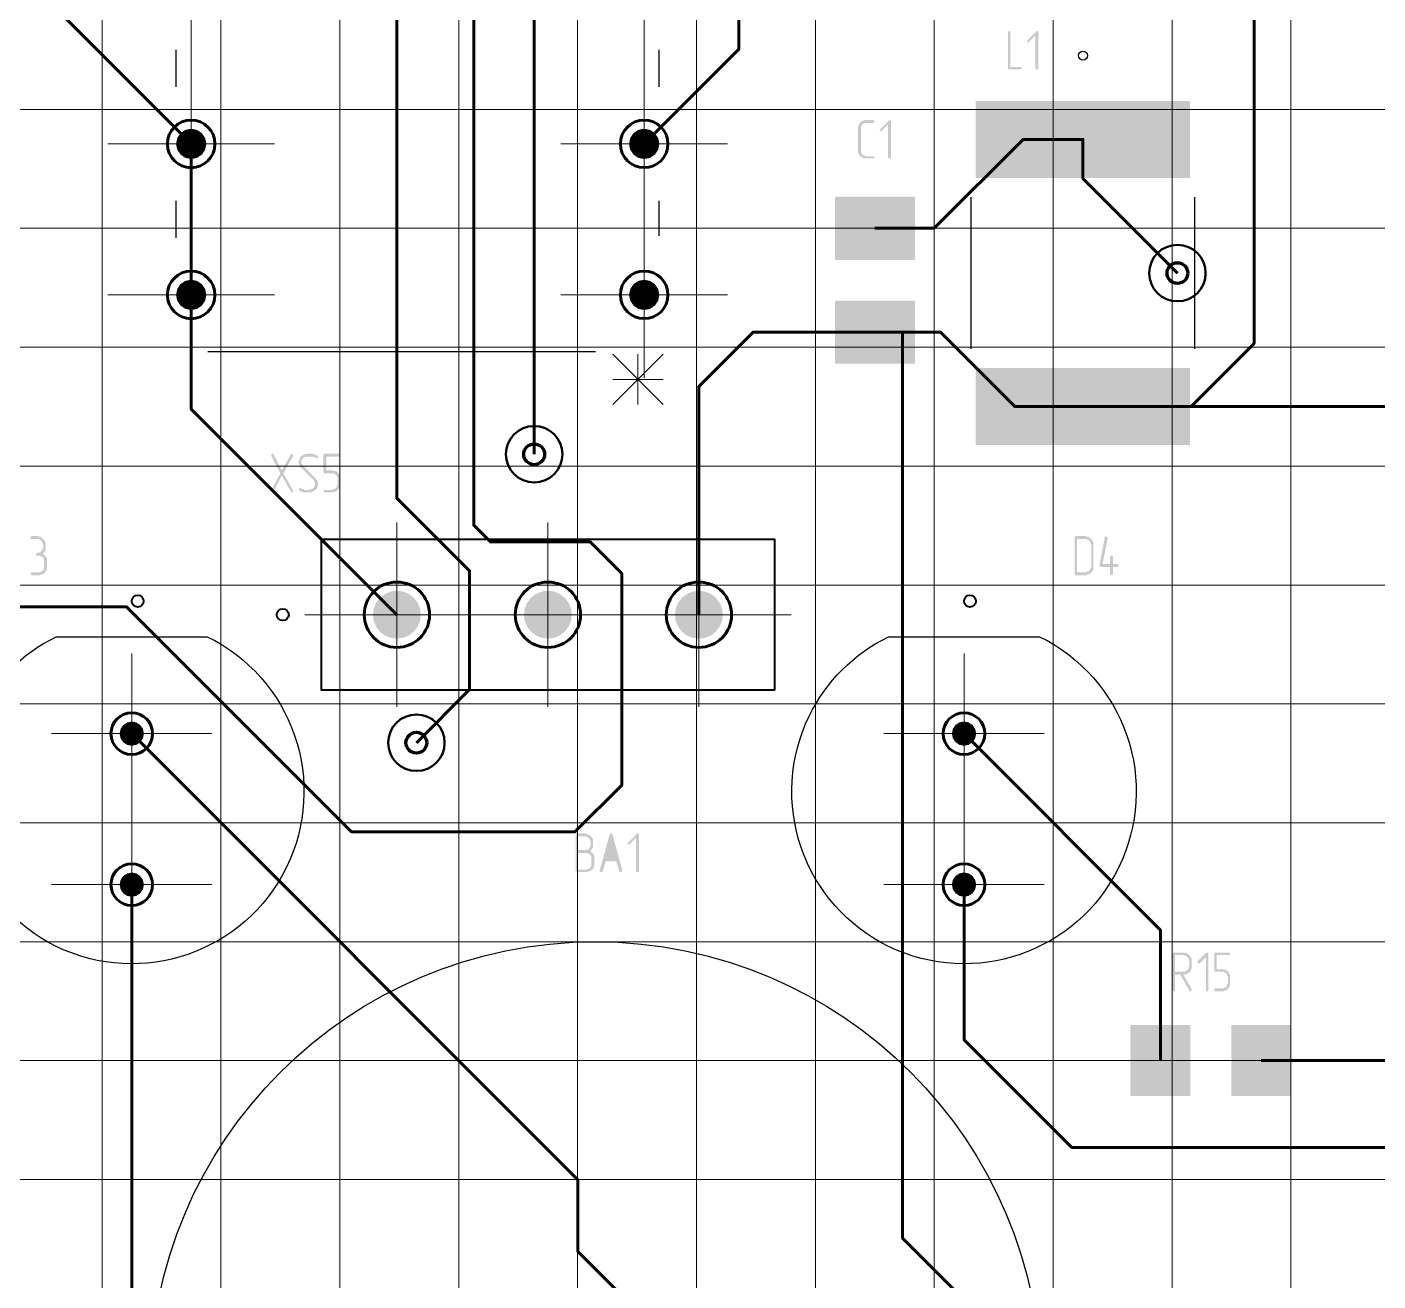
# Paper-space layout 'Layout1' of a CAD drawing. Extents: x -1 to 840, y -1 to 593.
# Drawn here: x 154.77 to 200.23, y 407.77 to 449.96 of the extents above; entities that cross this region are included whole.
import ezdxf

# ---------------------------------------------------------------- set-up
doc = ezdxf.new("R2010")
doc.units = 0
doc.header["$MEASUREMENT"] = 0
doc.layers.add('PDF _Геометрия', color=7, linetype='CONTINUOUS')
doc.layers.add('PDF _Сплошная заливка', color=7, linetype='CONTINUOUS')

psp = doc.layouts.get("Layout1")

# ---------------------------------------------------------------- hatches: boundary and pattern name
at = {"layer": 'PDF _Сплошная заливка', "transparency": 33554559}
for points in [[(187.839, 449.829), (187.839, 449.829), (187.865, 449.804), (187.865, 449.804), (187.865, 449.804), (187.865, 449.804), (187.865, 449.779), (187.865, 448.61), (188.195, 448.61), (188.195, 448.61), (188.22, 448.61), (188.22, 448.61), (188.22, 448.61), (188.246, 448.585), (188.246, 448.585), (188.246, 448.559), (188.246, 448.559), (188.246, 448.559), (188.246, 448.559), (188.22, 448.534), (188.22, 448.534), (188.22, 448.534), (188.22, 448.534), (188.195, 448.534), (187.814, 448.534), (187.814, 448.534), (187.814, 448.534), (187.788, 448.534), (187.788, 448.534), (187.788, 448.559), (187.788, 448.559), (187.788, 449.779), (187.788, 449.779), (187.788, 449.779), (187.788, 449.804), (187.788, 449.804), (187.788, 449.804), (187.814, 449.829), (187.814, 449.829), (187.839, 449.829)], [(188.779, 449.829), (188.779, 449.829), (188.779, 449.804), (188.779, 449.804), (188.805, 449.804), (188.805, 449.804), (188.805, 449.779), (188.805, 448.559), (188.805, 448.559), (188.805, 448.559), (188.805, 448.534), (188.779, 448.534), (188.779, 448.534), (188.779, 448.534), (188.779, 448.534), (188.754, 448.534), (188.754, 448.534), (188.754, 448.534), (188.728, 448.534), (188.728, 448.534), (188.728, 448.534), (188.728, 448.534), (188.703, 448.559), (188.703, 448.559), (188.703, 449.677), (188.5, 449.474), (188.5, 449.474), (188.5, 449.448), (188.5, 449.448), (188.474, 449.448), (188.474, 449.448), (188.474, 449.448), (188.449, 449.448), (188.449, 449.474), (188.449, 449.474), (188.449, 449.474), (188.423, 449.474), (188.423, 449.499), (188.423, 449.499), (188.423, 449.499), (188.449, 449.525), (188.449, 449.525), (188.728, 449.804), (188.728, 449.804), (188.728, 449.829), (188.754, 449.829), (188.754, 449.829), (188.754, 449.829)], [(160.299, 446.027), (159.789, 446.027), (159.828, 446.223), (159.939, 446.388), (160.104, 446.498), (160.299, 446.537)], [(175.542, 446.027), (175.032, 446.027), (175.071, 446.223), (175.182, 446.388), (175.347, 446.498), (175.542, 446.537)], [(183.241, 446.832), (183.266, 446.832), (183.266, 446.807), (183.266, 446.807), (183.292, 446.807), (183.292, 446.781), (183.292, 446.781), (183.292, 446.781), (183.292, 446.781), (183.292, 446.756), (183.266, 446.756), (183.266, 446.756), (183.266, 446.731), (183.266, 446.731), (183.241, 446.731), (183.012, 446.731), (182.987, 446.731), (182.961, 446.731), (182.936, 446.731), (182.936, 446.705), (182.911, 446.705), (182.885, 446.68), (182.885, 446.68), (182.885, 446.68), (182.86, 446.654), (182.86, 446.629), (182.834, 446.629), (182.834, 446.604), (182.834, 446.578), (182.834, 446.553), (182.834, 445.791), (182.834, 445.791), (182.834, 445.791), (182.834, 445.765), (182.834, 445.765), (182.834, 445.74), (182.86, 445.715), (182.86, 445.689), (182.885, 445.664), (182.885, 445.664), (182.885, 445.664), (182.911, 445.664), (182.911, 445.638), (182.936, 445.638), (182.961, 445.638), (182.987, 445.613), (183.012, 445.613), (183.241, 445.613), (183.241, 445.613), (183.266, 445.613), (183.266, 445.613), (183.266, 445.613), (183.292, 445.588), (183.292, 445.588), (183.292, 445.562), (183.292, 445.562), (183.292, 445.562), (183.292, 445.562), (183.266, 445.537), (183.266, 445.537), (183.266, 445.537), (183.266, 445.537), (183.241, 445.537), (183.012, 445.537), (182.987, 445.537), (182.961, 445.537), (182.936, 445.537), (182.911, 445.537), (182.885, 445.562), (182.86, 445.588), (182.809, 445.613), (182.809, 445.613), (182.809, 445.613), (182.809, 445.613), (182.784, 445.638), (182.784, 445.664), (182.758, 445.689), (182.758, 445.715), (182.733, 445.765), (182.733, 445.791), (182.733, 445.791), (182.733, 446.553), (182.733, 446.553), (182.733, 446.553), (182.733, 446.553), (182.733, 446.578), (182.733, 446.578), (182.733, 446.604), (182.758, 446.654), (182.758, 446.68), (182.784, 446.705), (182.809, 446.731), (182.809, 446.756), (182.809, 446.756), (182.834, 446.756), (182.834, 446.781), (182.86, 446.781), (182.885, 446.807), (182.936, 446.807), (182.961, 446.832), (182.987, 446.832)], [(183.8, 446.832), (183.825, 446.832), (183.825, 446.807), (183.825, 446.807), (183.851, 446.807), (183.851, 446.781), (183.851, 446.781), (183.851, 445.562), (183.851, 445.562), (183.851, 445.562), (183.851, 445.537), (183.825, 445.537), (183.825, 445.537), (183.825, 445.537), (183.825, 445.537), (183.8, 445.537), (183.8, 445.537), (183.8, 445.537), (183.774, 445.537), (183.774, 445.537), (183.774, 445.537), (183.774, 445.537), (183.749, 445.562), (183.749, 445.562), (183.749, 446.68), (183.546, 446.477), (183.546, 446.477), (183.546, 446.451), (183.546, 446.451), (183.52, 446.451), (183.52, 446.451), (183.52, 446.451), (183.495, 446.451), (183.495, 446.477), (183.495, 446.477), (183.495, 446.477), (183.47, 446.477), (183.47, 446.502), (183.47, 446.502), (183.47, 446.502), (183.495, 446.527), (183.495, 446.527), (183.774, 446.807), (183.774, 446.807), (183.774, 446.832), (183.8, 446.832), (183.8, 446.832)], [(160.299, 440.948), (159.789, 440.948), (159.828, 441.143), (159.939, 441.308), (160.104, 441.418), (160.299, 441.457)], [(175.542, 440.948), (175.032, 440.948), (175.071, 441.143), (175.182, 441.308), (175.347, 441.418), (175.542, 441.457)], [(163.705, 435.605), (163.705, 435.605), (163.705, 435.58), (163.73, 435.58), (163.73, 435.58), (163.73, 435.58), (163.73, 435.555), (163.73, 435.555), (163.73, 435.555), (163.73, 435.555), (163.73, 435.529), (163.4, 434.945), (163.73, 434.361), (163.73, 434.361), (163.73, 434.361), (163.73, 434.361), (163.73, 434.335), (163.73, 434.335), (163.73, 434.335), (163.73, 434.335), (163.705, 434.31), (163.705, 434.31), (163.705, 434.31), (163.705, 434.31), (163.679, 434.31), (163.679, 434.31), (163.679, 434.31), (163.654, 434.31), (163.654, 434.31), (163.654, 434.335), (163.349, 434.869), (163.07, 434.335), (163.07, 434.31), (163.07, 434.31), (163.044, 434.31), (163.044, 434.31), (163.044, 434.31), (163.019, 434.31), (163.019, 434.31), (163.019, 434.31), (162.993, 434.31), (162.993, 434.31), (162.993, 434.335), (162.993, 434.335), (162.993, 434.335), (162.993, 434.361), (162.993, 434.361), (162.993, 434.361), (162.993, 434.361), (163.298, 434.945), (162.993, 435.529), (162.993, 435.555), (162.993, 435.555), (162.993, 435.555), (162.993, 435.58), (162.993, 435.58), (162.993, 435.58), (163.019, 435.605), (163.019, 435.605), (163.044, 435.605), (163.044, 435.605), (163.044, 435.605), (163.07, 435.605), (163.07, 435.58), (163.07, 435.58), (163.349, 435.047), (163.654, 435.58), (163.654, 435.58), (163.654, 435.58), (163.654, 435.605), (163.654, 435.605), (163.679, 435.605), (163.679, 435.605), (163.679, 435.605)], [(164.365, 435.605), (164.391, 435.605), (164.391, 435.605), (164.441, 435.58), (164.441, 435.58), (164.441, 435.58), (164.467, 435.58), (164.467, 435.58), (164.492, 435.555), (164.518, 435.555), (164.543, 435.529), (164.543, 435.529), (164.543, 435.529), (164.568, 435.529), (164.568, 435.529), (164.568, 435.529), (164.568, 435.504), (164.568, 435.504), (164.568, 435.504), (164.568, 435.478), (164.568, 435.478), (164.543, 435.453), (164.543, 435.453), (164.543, 435.453), (164.543, 435.453), (164.518, 435.453), (164.492, 435.453), (164.492, 435.453), (164.492, 435.478), (164.467, 435.478), (164.441, 435.478), (164.416, 435.504), (164.391, 435.504), (164.365, 435.504), (164.34, 435.504), (164.187, 435.504), (164.162, 435.504), (164.162, 435.504), (164.137, 435.504), (164.111, 435.478), (164.086, 435.478), (164.06, 435.453), (164.06, 435.453), (164.06, 435.453), (164.035, 435.428), (164.035, 435.428), (164.035, 435.402), (164.01, 435.377), (164.01, 435.351), (164.01, 435.326), (164.01, 435.275), (164.01, 435.275), (164.035, 435.25), (164.035, 435.25), (164.035, 435.25), (164.035, 435.25), (164.035, 435.224), (164.035, 435.224), (164.06, 435.199), (164.492, 434.767), (164.492, 434.767), (164.492, 434.767), (164.492, 434.767), (164.492, 434.742), (164.518, 434.742), (164.518, 434.716), (164.543, 434.716), (164.543, 434.691), (164.543, 434.666), (164.568, 434.64), (164.568, 434.615), (164.568, 434.589), (164.568, 434.589), (164.568, 434.564), (164.568, 434.564), (164.568, 434.564), (164.568, 434.539), (164.543, 434.513), (164.543, 434.488), (164.543, 434.462), (164.518, 434.412), (164.492, 434.386), (164.492, 434.386), (164.467, 434.386), (164.441, 434.361), (164.441, 434.335), (164.391, 434.335), (164.365, 434.31), (164.314, 434.31), (164.314, 434.31), (164.289, 434.31), (164.137, 434.31), (164.137, 434.31), (164.111, 434.31), (164.086, 434.31), (164.035, 434.31), (164.01, 434.335), (163.984, 434.335), (163.933, 434.361), (163.933, 434.386), (163.908, 434.412), (163.908, 434.412), (163.908, 434.412), (163.933, 434.412), (163.933, 434.437), (163.933, 434.437), (163.933, 434.437), (163.959, 434.462), (163.959, 434.462), (163.984, 434.437), (163.984, 434.437), (164.01, 434.437), (164.01, 434.437), (164.035, 434.412), (164.06, 434.412), (164.086, 434.412), (164.111, 434.386), (164.137, 434.386), (164.289, 434.386), (164.314, 434.412), (164.314, 434.412), (164.34, 434.412), (164.365, 434.412), (164.391, 434.437), (164.416, 434.462), (164.416, 434.462), (164.416, 434.462), (164.441, 434.462), (164.441, 434.488), (164.441, 434.513), (164.467, 434.539), (164.467, 434.564), (164.467, 434.589), (164.467, 434.615), (164.467, 434.615), (164.467, 434.615), (164.467, 434.64), (164.467, 434.64), (164.467, 434.64), (164.467, 434.64), (164.467, 434.64), (164.441, 434.666), (164.441, 434.666), (164.441, 434.666), (164.441, 434.691), (164.416, 434.691), (164.416, 434.716), (164.01, 435.123), (164.01, 435.123), (163.984, 435.123), (163.984, 435.148), (163.984, 435.148), (163.959, 435.174), (163.959, 435.174), (163.959, 435.199), (163.933, 435.224), (163.933, 435.224), (163.933, 435.224), (163.933, 435.25), (163.933, 435.25), (163.933, 435.275), (163.908, 435.275), (163.908, 435.326), (163.908, 435.326), (163.908, 435.326), (163.908, 435.326), (163.908, 435.351), (163.933, 435.351), (163.933, 435.402), (163.933, 435.428), (163.959, 435.453), (163.959, 435.478), (163.984, 435.504), (163.984, 435.529), (164.01, 435.529), (164.01, 435.529), (164.035, 435.555), (164.06, 435.555), (164.086, 435.58), (164.111, 435.58), (164.162, 435.605), (164.162, 435.605), (164.34, 435.605)], [(165.28, 435.605), (165.28, 435.605), (165.305, 435.58), (165.305, 435.58), (165.305, 435.58), (165.305, 435.58), (165.305, 435.555), (165.305, 435.555), (165.305, 435.555), (165.305, 435.529), (165.305, 435.529), (165.305, 435.529), (165.28, 435.529), (165.28, 435.504), (165.254, 435.504), (164.848, 435.504), (164.848, 435.047), (165.051, 435.047), (165.051, 435.047), (165.077, 435.047), (165.102, 435.021), (165.127, 435.021), (165.178, 435.021), (165.204, 434.996), (165.229, 434.97), (165.229, 434.97), (165.254, 434.945), (165.254, 434.92), (165.28, 434.92), (165.28, 434.869), (165.305, 434.843), (165.305, 434.818), (165.305, 434.767), (165.305, 434.589), (165.305, 434.589), (165.305, 434.564), (165.305, 434.564), (165.305, 434.564), (165.305, 434.539), (165.305, 434.513), (165.305, 434.488), (165.28, 434.437), (165.254, 434.412), (165.229, 434.386), (165.229, 434.386), (165.229, 434.361), (165.204, 434.361), (165.178, 434.335), (165.153, 434.335), (165.102, 434.31), (165.077, 434.31), (165.026, 434.31), (164.797, 434.31), (164.797, 434.31), (164.772, 434.31), (164.772, 434.31), (164.772, 434.31), (164.772, 434.335), (164.746, 434.335), (164.746, 434.361), (164.746, 434.361), (164.746, 434.361), (164.746, 434.361), (164.772, 434.386), (164.772, 434.386), (164.772, 434.386), (164.772, 434.386), (164.797, 434.386), (165.051, 434.386), (165.051, 434.386), (165.077, 434.412), (165.102, 434.412), (165.127, 434.412), (165.153, 434.437), (165.153, 434.437), (165.178, 434.462), (165.178, 434.462), (165.178, 434.462), (165.204, 434.488), (165.204, 434.513), (165.204, 434.539), (165.229, 434.564), (165.229, 434.589), (165.229, 434.767), (165.229, 434.767), (165.229, 434.767), (165.229, 434.793), (165.204, 434.818), (165.204, 434.843), (165.204, 434.843), (165.178, 434.869), (165.153, 434.894), (165.153, 434.894), (165.153, 434.894), (165.153, 434.92), (165.127, 434.92), (165.102, 434.945), (165.077, 434.945), (165.051, 434.945), (165.026, 434.945), (164.797, 434.945), (164.797, 434.945), (164.772, 434.945), (164.772, 434.97), (164.772, 434.97), (164.746, 434.97), (164.746, 434.996), (164.746, 435.555), (164.746, 435.555), (164.746, 435.555), (164.746, 435.58), (164.772, 435.58), (164.772, 435.58), (164.772, 435.605), (164.772, 435.605), (164.797, 435.605)], [(155.143, 432.811), (155.169, 432.811), (155.194, 432.811), (155.219, 432.811), (155.245, 432.786), (155.296, 432.761), (155.321, 432.735), (155.321, 432.735), (155.347, 432.735), (155.347, 432.71), (155.372, 432.684), (155.372, 432.659), (155.397, 432.634), (155.397, 432.583), (155.397, 432.532), (155.397, 432.456), (155.397, 432.43), (155.397, 432.405), (155.397, 432.38), (155.397, 432.38), (155.397, 432.38), (155.397, 432.38), (155.397, 432.354), (155.372, 432.329), (155.372, 432.329), (155.372, 432.329), (155.372, 432.303), (155.347, 432.303), (155.347, 432.278), (155.347, 432.278), (155.321, 432.253), (155.296, 432.227), (155.296, 432.227), (155.321, 432.227), (155.321, 432.227), (155.347, 432.202), (155.347, 432.202), (155.372, 432.176), (155.397, 432.151), (155.397, 432.126), (155.397, 432.126), (155.423, 432.126), (155.423, 432.1), (155.423, 432.1), (155.448, 432.075), (155.448, 432.049), (155.448, 432.024), (155.448, 431.999), (155.448, 431.795), (155.448, 431.795), (155.448, 431.795), (155.448, 431.795), (155.448, 431.77), (155.448, 431.77), (155.448, 431.745), (155.423, 431.694), (155.423, 431.668), (155.397, 431.643), (155.372, 431.592), (155.372, 431.592), (155.347, 431.592), (155.347, 431.567), (155.321, 431.567), (155.296, 431.541), (155.245, 431.541), (155.219, 431.516), (155.169, 431.516), (154.94, 431.516), (154.915, 431.516), (154.915, 431.541), (154.915, 431.541), (154.915, 431.541), (154.889, 431.541), (154.889, 431.567), (154.889, 431.567), (154.889, 431.567), (154.889, 431.567), (154.889, 431.592), (154.915, 431.592), (154.915, 431.592), (154.915, 431.618), (154.915, 431.618), (154.94, 431.618), (155.194, 431.618), (155.194, 431.618), (155.219, 431.618), (155.245, 431.643), (155.27, 431.643), (155.27, 431.643), (155.296, 431.668), (155.296, 431.668), (155.321, 431.668), (155.321, 431.694), (155.321, 431.719), (155.347, 431.719), (155.347, 431.745), (155.347, 431.77), (155.347, 431.795), (155.347, 431.999), (155.347, 431.999), (155.347, 431.999), (155.347, 432.024), (155.347, 432.024), (155.347, 432.049), (155.321, 432.075), (155.321, 432.1), (155.296, 432.126), (155.296, 432.126), (155.296, 432.126), (155.27, 432.126), (155.27, 432.151), (155.245, 432.151), (155.219, 432.176), (155.194, 432.176), (155.169, 432.176), (155.118, 432.176), (155.118, 432.176), (155.093, 432.176), (155.093, 432.176), (155.093, 432.176), (155.093, 432.202), (155.067, 432.202), (155.067, 432.227), (155.067, 432.227), (155.067, 432.227), (155.093, 432.227), (155.093, 432.253), (155.093, 432.253), (155.093, 432.253), (155.118, 432.253), (155.118, 432.278), (155.143, 432.278), (155.143, 432.278), (155.169, 432.278), (155.194, 432.278), (155.219, 432.278), (155.245, 432.303), (155.245, 432.329), (155.245, 432.329), (155.27, 432.329), (155.27, 432.354), (155.27, 432.354), (155.296, 432.38), (155.296, 432.405), (155.296, 432.43), (155.321, 432.456), (155.321, 432.532), (155.321, 432.557), (155.321, 432.557), (155.296, 432.583), (155.296, 432.583), (155.296, 432.608), (155.296, 432.634), (155.27, 432.659), (155.245, 432.684), (155.245, 432.684), (155.245, 432.684), (155.245, 432.684), (155.219, 432.71), (155.194, 432.71), (155.169, 432.735), (155.143, 432.735), (155.118, 432.735), (154.94, 432.735), (154.915, 432.735), (154.915, 432.735), (154.915, 432.735), (154.915, 432.735), (154.889, 432.761), (154.889, 432.761), (154.889, 432.786), (154.889, 432.786), (154.889, 432.786), (154.889, 432.786), (154.915, 432.811), (154.915, 432.811), (154.915, 432.811), (154.915, 432.811), (154.94, 432.837), (155.143, 432.837)], [(191.091, 432.811), (191.116, 432.811), (191.116, 432.811), (191.116, 432.811), (191.116, 432.811), (191.116, 432.786), (191.142, 432.786), (191.142, 432.761), (190.964, 431.897), (191.218, 431.897), (191.218, 432.126), (191.218, 432.126), (191.218, 432.151), (191.218, 432.151), (191.243, 432.151), (191.243, 432.151), (191.243, 432.176), (191.269, 432.176), (191.269, 432.176), (191.269, 432.176), (191.269, 432.176), (191.294, 432.176), (191.294, 432.151), (191.294, 432.151), (191.32, 432.151), (191.32, 432.151), (191.32, 432.126), (191.32, 431.897), (191.472, 431.897), (191.472, 431.897), (191.472, 431.897), (191.497, 431.872), (191.497, 431.872), (191.497, 431.872), (191.497, 431.872), (191.497, 431.846), (191.497, 431.846), (191.497, 431.846), (191.497, 431.821), (191.497, 431.821), (191.497, 431.821), (191.472, 431.821), (191.472, 431.795), (191.447, 431.795), (191.32, 431.795), (191.32, 431.567), (191.32, 431.567), (191.32, 431.567), (191.32, 431.541), (191.294, 431.541), (191.294, 431.541), (191.294, 431.541), (191.294, 431.516), (191.269, 431.516), (191.269, 431.516), (191.269, 431.516), (191.243, 431.516), (191.243, 431.541), (191.243, 431.541), (191.243, 431.541), (191.218, 431.541), (191.218, 431.567), (191.218, 431.795), (190.888, 431.795), (190.888, 431.795), (190.888, 431.821), (190.862, 431.821), (190.862, 431.821), (190.862, 431.821), (190.862, 431.846), (190.862, 431.846), (190.862, 431.846), (191.04, 432.786), (191.04, 432.786), (191.04, 432.786), (191.04, 432.811), (191.066, 432.811), (191.091, 432.837), (191.091, 432.837)], [(167.221, 430.188), (167.221, 430.994), (167.43, 430.967), (167.624, 430.886), (167.791, 430.758), (167.92, 430.591), (168, 430.396), (168.028, 430.188)], [(172.302, 430.188), (172.302, 430.994), (172.51, 430.967), (172.705, 430.886), (172.872, 430.758), (173, 430.591), (173.081, 430.396), (173.109, 430.188)], [(177.383, 430.188), (177.383, 430.994), (177.591, 430.967), (177.786, 430.886), (177.953, 430.758), (178.081, 430.591), (178.162, 430.396), (178.189, 430.188)], [(167.221, 430.188), (167.221, 429.381), (167.012, 429.408), (166.817, 429.489), (166.65, 429.617), (166.522, 429.784), (166.441, 429.979), (166.414, 430.188)], [(172.302, 430.188), (172.302, 429.381), (172.093, 429.408), (171.898, 429.489), (171.731, 429.617), (171.603, 429.784), (171.522, 429.979), (171.495, 430.188)], [(177.383, 430.188), (177.383, 429.381), (177.174, 429.408), (176.979, 429.489), (176.812, 429.617), (176.683, 429.784), (176.603, 429.979), (176.576, 430.188)], [(158.299, 426.188), (158.299, 426.595), (158.455, 426.564), (158.587, 426.476), (158.676, 426.344), (158.707, 426.188)], [(186.304, 426.188), (186.304, 426.595), (186.46, 426.564), (186.593, 426.476), (186.681, 426.344), (186.712, 426.188)], [(174.426, 422.829), (174.451, 422.829), (174.451, 422.804), (174.451, 422.804), (174.476, 422.804), (174.476, 422.778), (174.807, 421.585), (174.807, 421.559), (174.807, 421.559), (174.781, 421.559), (174.781, 421.534), (174.781, 421.534), (174.781, 421.534), (174.781, 421.534), (174.756, 421.534), (174.756, 421.534), (174.73, 421.534), (174.73, 421.534), (174.73, 421.534), (174.73, 421.534), (174.705, 421.534), (174.705, 421.534), (174.705, 421.559), (174.603, 421.889), (174.248, 421.889), (174.146, 421.559), (174.146, 421.559), (174.146, 421.559), (174.146, 421.534), (174.121, 421.534), (174.121, 421.534), (174.121, 421.534), (174.121, 421.534), (174.095, 421.534), (174.095, 421.534), (174.095, 421.534), (174.07, 421.534), (174.07, 421.534), (174.07, 421.534), (174.07, 421.534), (174.044, 421.559), (174.044, 421.559), (174.044, 421.585), (174.375, 422.778), (174.375, 422.778), (174.375, 422.778), (174.375, 422.804), (174.4, 422.804), (174.4, 422.804), (174.4, 422.829), (174.426, 422.829), (174.426, 422.829)], [(175.315, 422.829), (175.34, 422.829), (175.34, 422.804), (175.34, 422.804), (175.34, 422.804), (175.366, 422.804), (175.366, 422.778), (175.366, 421.559), (175.366, 421.559), (175.366, 421.559), (175.366, 421.534), (175.34, 421.534), (175.34, 421.534), (175.34, 421.534), (175.315, 421.534), (175.315, 421.534), (175.315, 421.534), (175.315, 421.534), (175.289, 421.534), (175.289, 421.534), (175.289, 421.534), (175.264, 421.534), (175.264, 421.559), (175.264, 421.559), (175.264, 422.677), (175.061, 422.474), (175.061, 422.474), (175.061, 422.448), (175.035, 422.448), (175.035, 422.448), (175.035, 422.448), (175.035, 422.448), (175.01, 422.448), (175.01, 422.474), (175.01, 422.474), (174.984, 422.474), (174.984, 422.474), (174.984, 422.499), (174.984, 422.499), (174.984, 422.499), (174.984, 422.524), (175.01, 422.524), (175.289, 422.804), (175.289, 422.804), (175.289, 422.829), (175.289, 422.829), (175.315, 422.829)], [(158.299, 421.108), (158.299, 421.515), (158.455, 421.484), (158.587, 421.396), (158.676, 421.264), (158.707, 421.108)], [(186.304, 421.108), (186.304, 421.515), (186.46, 421.484), (186.593, 421.396), (186.681, 421.264), (186.712, 421.108)], [(194.495, 418.816), (194.495, 418.816), (194.521, 418.816), (194.521, 418.816), (194.521, 418.816), (194.521, 418.791), (194.521, 418.791), (194.521, 417.571), (194.521, 417.571), (194.521, 417.546), (194.521, 417.546), (194.521, 417.546), (194.521, 417.521), (194.495, 417.521), (194.495, 417.521), (194.47, 417.521), (194.47, 417.521), (194.47, 417.521), (194.47, 417.521), (194.444, 417.546), (194.444, 417.546), (194.444, 417.546), (194.444, 417.546), (194.444, 417.571), (194.444, 418.664), (194.241, 418.46), (194.241, 418.46), (194.216, 418.46), (194.216, 418.46), (194.19, 418.46), (194.19, 418.46), (194.19, 418.46), (194.19, 418.46), (194.165, 418.46), (194.165, 418.46), (194.165, 418.486), (194.165, 418.486), (194.165, 418.511), (194.165, 418.511), (194.165, 418.511), (194.165, 418.511), (194.165, 418.537), (194.444, 418.816), (194.444, 418.816), (194.444, 418.816), (194.47, 418.816), (194.47, 418.816), (194.47, 418.816)], [(195.232, 418.816), (195.232, 418.816), (195.257, 418.816), (195.257, 418.816), (195.257, 418.791), (195.257, 418.791), (195.257, 418.791), (195.257, 418.765), (195.257, 418.765), (195.257, 418.765), (195.257, 418.74), (195.257, 418.74), (195.257, 418.74), (195.232, 418.74), (195.232, 418.74), (194.8, 418.74), (194.8, 418.257), (195.003, 418.257), (195.003, 418.257), (195.029, 418.257), (195.054, 418.257), (195.08, 418.257), (195.13, 418.232), (195.156, 418.206), (195.181, 418.181), (195.181, 418.181), (195.207, 418.181), (195.207, 418.156), (195.232, 418.13), (195.232, 418.105), (195.257, 418.054), (195.257, 418.029), (195.257, 417.978), (195.257, 417.8), (195.257, 417.8), (195.257, 417.8), (195.257, 417.8), (195.257, 417.775), (195.257, 417.749), (195.257, 417.724), (195.257, 417.698), (195.232, 417.673), (195.207, 417.648), (195.181, 417.597), (195.181, 417.597), (195.181, 417.597), (195.156, 417.571), (195.13, 417.571), (195.105, 417.546), (195.08, 417.546), (195.029, 417.521), (194.978, 417.521), (194.749, 417.521), (194.749, 417.521), (194.724, 417.521), (194.724, 417.546), (194.724, 417.546), (194.724, 417.546), (194.724, 417.546), (194.724, 417.571), (194.724, 417.571), (194.724, 417.571), (194.724, 417.597), (194.724, 417.597), (194.724, 417.597), (194.724, 417.597), (194.749, 417.622), (194.749, 417.622), (195.003, 417.622), (195.029, 417.622), (195.029, 417.622), (195.054, 417.622), (195.08, 417.648), (195.105, 417.648), (195.13, 417.673), (195.13, 417.673), (195.13, 417.673), (195.13, 417.698), (195.156, 417.698), (195.156, 417.724), (195.156, 417.749), (195.181, 417.775), (195.181, 417.8), (195.181, 417.978), (195.181, 418.003), (195.181, 418.003), (195.181, 418.003), (195.181, 418.029), (195.156, 418.054), (195.156, 418.079), (195.13, 418.105), (195.13, 418.105), (195.13, 418.13), (195.105, 418.13), (195.105, 418.13), (195.08, 418.156), (195.054, 418.156), (195.054, 418.156), (195.029, 418.181), (194.978, 418.181), (194.749, 418.181), (194.749, 418.181), (194.724, 418.181), (194.724, 418.181), (194.724, 418.181), (194.724, 418.206), (194.724, 418.206), (194.724, 418.791), (194.724, 418.791), (194.724, 418.791), (194.724, 418.791), (194.724, 418.791), (194.724, 418.816), (194.724, 418.816), (194.749, 418.816), (194.749, 418.816)]]:
    psp.add_hatch(color=256, dxfattribs=at).paths.add_polyline_path(points)
at = {"layer": 'PDF _Сплошная заливка', "true_color": 0xffffff, "transparency": 33554559}
for points in [[(160.299, 446.537), (160.495, 446.498), (160.66, 446.388), (160.77, 446.223), (160.809, 446.027), (160.299, 446.027)], [(175.542, 446.537), (175.737, 446.498), (175.903, 446.388), (176.013, 446.223), (176.052, 446.027), (175.542, 446.027)], [(160.299, 445.518), (160.104, 445.556), (159.939, 445.667), (159.828, 445.832), (159.789, 446.027), (160.299, 446.027)], [(160.809, 446.027), (160.77, 445.832), (160.66, 445.667), (160.495, 445.556), (160.299, 445.518), (160.299, 446.027)], [(175.542, 445.518), (175.347, 445.556), (175.182, 445.667), (175.071, 445.832), (175.032, 446.027), (175.542, 446.027)], [(176.052, 446.027), (176.013, 445.832), (175.903, 445.667), (175.737, 445.556), (175.542, 445.518), (175.542, 446.027)], [(160.299, 441.457), (160.495, 441.418), (160.66, 441.308), (160.77, 441.143), (160.809, 440.948), (160.299, 440.948)], [(175.542, 441.457), (175.737, 441.418), (175.903, 441.308), (176.013, 441.143), (176.052, 440.948), (175.542, 440.948)], [(160.299, 440.438), (160.104, 440.476), (159.939, 440.587), (159.828, 440.752), (159.789, 440.948), (160.299, 440.948)], [(160.809, 440.948), (160.77, 440.752), (160.66, 440.587), (160.495, 440.476), (160.299, 440.438), (160.299, 440.948)], [(175.542, 440.438), (175.347, 440.476), (175.182, 440.587), (175.071, 440.752), (175.032, 440.948), (175.542, 440.948)], [(176.052, 440.948), (176.013, 440.752), (175.903, 440.587), (175.737, 440.476), (175.542, 440.438), (175.542, 440.948)], [(166.414, 430.188), (166.441, 430.396), (166.522, 430.591), (166.65, 430.758), (166.817, 430.886), (167.012, 430.967), (167.221, 430.994), (167.221, 430.188)], [(171.495, 430.188), (171.522, 430.396), (171.603, 430.591), (171.731, 430.758), (171.898, 430.886), (172.093, 430.967), (172.302, 430.994), (172.302, 430.188)], [(176.576, 430.188), (176.603, 430.396), (176.683, 430.591), (176.812, 430.758), (176.979, 430.886), (177.174, 430.967), (177.383, 430.994), (177.383, 430.188)], [(168.028, 430.188), (168, 429.979), (167.92, 429.784), (167.791, 429.617), (167.624, 429.489), (167.43, 429.408), (167.221, 429.381), (167.221, 430.188)], [(173.109, 430.188), (173.081, 429.979), (173, 429.784), (172.872, 429.617), (172.705, 429.489), (172.51, 429.408), (172.302, 429.381), (172.302, 430.188)], [(178.189, 430.188), (178.162, 429.979), (178.081, 429.784), (177.953, 429.617), (177.786, 429.489), (177.591, 429.408), (177.383, 429.381), (177.383, 430.188)], [(157.891, 426.188), (157.922, 426.344), (158.01, 426.476), (158.143, 426.564), (158.299, 426.595), (158.299, 426.188)], [(185.896, 426.188), (185.927, 426.344), (186.016, 426.476), (186.148, 426.564), (186.304, 426.595), (186.304, 426.188)], [(158.299, 425.78), (158.143, 425.811), (158.01, 425.899), (157.922, 426.031), (157.891, 426.188), (158.299, 426.188)], [(158.707, 426.188), (158.676, 426.031), (158.587, 425.899), (158.455, 425.811), (158.299, 425.78), (158.299, 426.188)], [(186.304, 425.78), (186.148, 425.811), (186.016, 425.899), (185.927, 426.031), (185.896, 426.188), (186.304, 426.188)], [(186.712, 426.188), (186.681, 426.031), (186.593, 425.899), (186.46, 425.811), (186.304, 425.78), (186.304, 426.188)], [(157.891, 421.108), (157.922, 421.264), (158.01, 421.396), (158.143, 421.484), (158.299, 421.515), (158.299, 421.108)], [(185.896, 421.108), (185.927, 421.264), (186.016, 421.396), (186.148, 421.484), (186.304, 421.515), (186.304, 421.108)], [(158.299, 420.7), (158.143, 420.731), (158.01, 420.819), (157.922, 420.951), (157.891, 421.108), (158.299, 421.108)], [(158.707, 421.108), (158.676, 420.951), (158.587, 420.819), (158.455, 420.731), (158.299, 420.7), (158.299, 421.108)], [(186.304, 420.7), (186.148, 420.731), (186.016, 420.819), (185.927, 420.951), (185.896, 421.108), (186.304, 421.108)], [(186.712, 421.108), (186.681, 420.951), (186.593, 420.819), (186.46, 420.731), (186.304, 420.7), (186.304, 421.108)]]:
    psp.add_hatch(color=7, dxfattribs=at).paths.add_polyline_path(points)
at = {"layer": 'PDF _Сплошная заливка', "transparency": 33554559}
h = psp.add_hatch(color=256, dxfattribs=at)
h.paths.add_polyline_path([(190.38, 432.735), (190.1, 432.735), (190.1, 431.618), (190.405, 431.618), (190.405, 431.618), (190.431, 431.618), (190.456, 431.643), (190.481, 431.643), (190.507, 431.643), (190.507, 431.668), (190.532, 431.668), (190.532, 431.668), (190.532, 431.694), (190.558, 431.719), (190.558, 431.719), (190.558, 431.745), (190.583, 431.77), (190.583, 431.795), (190.583, 432.532), (190.583, 432.557), (190.583, 432.557), (190.583, 432.583), (190.558, 432.583), (190.558, 432.608), (190.558, 432.634), (190.532, 432.659), (190.507, 432.684), (190.507, 432.684), (190.507, 432.684), (190.507, 432.684), (190.481, 432.71), (190.456, 432.71), (190.431, 432.735), (190.405, 432.735)], flags=0)
h.paths.add_polyline_path([(190.405, 432.811), (190.431, 432.811), (190.456, 432.811), (190.481, 432.811), (190.532, 432.786), (190.558, 432.761), (190.583, 432.735), (190.583, 432.735), (190.583, 432.735), (190.608, 432.735), (190.608, 432.71), (190.634, 432.684), (190.634, 432.659), (190.659, 432.634), (190.659, 432.583), (190.659, 432.557), (190.659, 432.557), (190.659, 431.795), (190.659, 431.795), (190.659, 431.795), (190.659, 431.795), (190.659, 431.77), (190.659, 431.77), (190.659, 431.745), (190.659, 431.694), (190.634, 431.668), (190.608, 431.643), (190.583, 431.618), (190.583, 431.592), (190.583, 431.592), (190.558, 431.592), (190.532, 431.567), (190.507, 431.541), (190.456, 431.541), (190.431, 431.516), (190.38, 431.516), (190.049, 431.516), (190.049, 431.516), (190.049, 431.541), (190.024, 431.541), (190.024, 431.541), (190.024, 431.541), (190.024, 431.567), (190.024, 432.786), (190.024, 432.786), (190.024, 432.786), (190.024, 432.786), (190.024, 432.811), (190.024, 432.811), (190.024, 432.811), (190.049, 432.811), (190.049, 432.837), (190.405, 432.837)], flags=0)
h = psp.add_hatch(color=256, dxfattribs=at)
h.paths.add_polyline_path([(173.536, 422.728), (173.308, 422.728), (173.308, 422.27), (173.562, 422.27), (173.562, 422.27), (173.587, 422.27), (173.613, 422.27), (173.638, 422.296), (173.663, 422.296), (173.663, 422.321), (173.663, 422.321), (173.689, 422.321), (173.689, 422.347), (173.714, 422.347), (173.714, 422.372), (173.714, 422.397), (173.74, 422.423), (173.74, 422.448), (173.74, 422.55), (173.74, 422.55), (173.74, 422.55), (173.74, 422.575), (173.714, 422.601), (173.714, 422.601), (173.714, 422.626), (173.689, 422.651), (173.663, 422.677), (173.663, 422.677), (173.663, 422.677), (173.663, 422.702), (173.638, 422.702), (173.613, 422.702), (173.587, 422.728), (173.562, 422.728)], flags=0)
h.paths.add_polyline_path([(173.587, 422.169), (173.308, 422.169), (173.308, 421.61), (173.613, 421.61), (173.613, 421.61), (173.638, 421.635), (173.663, 421.635), (173.689, 421.635), (173.689, 421.661), (173.714, 421.661), (173.714, 421.661), (173.74, 421.686), (173.74, 421.686), (173.74, 421.712), (173.765, 421.737), (173.765, 421.737), (173.765, 421.762), (173.765, 421.813), (173.765, 421.991), (173.765, 421.991), (173.765, 421.991), (173.765, 422.016), (173.765, 422.042), (173.765, 422.042), (173.765, 422.067), (173.74, 422.093), (173.714, 422.118), (173.714, 422.118), (173.714, 422.118), (173.689, 422.143), (173.689, 422.143), (173.663, 422.143), (173.638, 422.169), (173.613, 422.169)], flags=0)
h.paths.add_polyline_path([(173.562, 422.829), (173.587, 422.829), (173.613, 422.804), (173.638, 422.804), (173.689, 422.778), (173.714, 422.778), (173.714, 422.753), (173.74, 422.753), (173.74, 422.728), (173.74, 422.728), (173.765, 422.728), (173.765, 422.728), (173.765, 422.702), (173.79, 422.677), (173.816, 422.651), (173.816, 422.601), (173.816, 422.575), (173.816, 422.55), (173.816, 422.448), (173.816, 422.448), (173.816, 422.448), (173.816, 422.423), (173.816, 422.423), (173.816, 422.397), (173.816, 422.372), (173.816, 422.347), (173.79, 422.321), (173.79, 422.321), (173.79, 422.321), (173.79, 422.321), (173.79, 422.296), (173.765, 422.296), (173.765, 422.27), (173.74, 422.245), (173.714, 422.245), (173.714, 422.245), (173.74, 422.22), (173.74, 422.22), (173.765, 422.22), (173.765, 422.194), (173.79, 422.169), (173.816, 422.169), (173.816, 422.143), (173.841, 422.118), (173.841, 422.118), (173.841, 422.118), (173.841, 422.093), (173.867, 422.067), (173.867, 422.042), (173.867, 422.016), (173.867, 421.991), (173.867, 421.813), (173.867, 421.788), (173.867, 421.788), (173.867, 421.788), (173.867, 421.788), (173.867, 421.762), (173.867, 421.737), (173.841, 421.712), (173.841, 421.661), (173.816, 421.635), (173.79, 421.61), (173.79, 421.61), (173.79, 421.61), (173.765, 421.585), (173.74, 421.585), (173.714, 421.559), (173.689, 421.559), (173.663, 421.534), (173.638, 421.534), (173.587, 421.534), (173.257, 421.534), (173.257, 421.534), (173.231, 421.534), (173.231, 421.534), (173.231, 421.534), (173.231, 421.559), (173.231, 421.559), (173.231, 422.778), (173.231, 422.778), (173.231, 422.778), (173.231, 422.804), (173.231, 422.804), (173.231, 422.804), (173.231, 422.829), (173.257, 422.829), (173.257, 422.829)], flags=0)
h = psp.add_hatch(color=256, dxfattribs=at)
h.paths.add_polyline_path([(193.682, 418.74), (193.403, 418.74), (193.403, 418.181), (193.708, 418.181), (193.708, 418.181), (193.733, 418.181), (193.758, 418.181), (193.784, 418.206), (193.784, 418.206), (193.809, 418.232), (193.809, 418.232), (193.835, 418.232), (193.835, 418.257), (193.835, 418.257), (193.86, 418.283), (193.86, 418.308), (193.86, 418.333), (193.886, 418.359), (193.886, 418.537), (193.886, 418.537), (193.886, 418.562), (193.86, 418.562), (193.86, 418.587), (193.86, 418.613), (193.86, 418.638), (193.835, 418.664), (193.809, 418.664), (193.809, 418.689), (193.809, 418.689), (193.784, 418.689), (193.784, 418.714), (193.758, 418.714), (193.733, 418.714), (193.708, 418.74)], flags=0)
h.paths.add_polyline_path([(193.708, 418.816), (193.733, 418.816), (193.758, 418.816), (193.784, 418.816), (193.809, 418.791), (193.86, 418.765), (193.886, 418.74), (193.886, 418.74), (193.886, 418.74), (193.886, 418.74), (193.911, 418.714), (193.936, 418.689), (193.936, 418.664), (193.962, 418.613), (193.962, 418.587), (193.962, 418.562), (193.962, 418.537), (193.962, 418.359), (193.962, 418.359), (193.962, 418.359), (193.962, 418.359), (193.962, 418.333), (193.962, 418.308), (193.962, 418.283), (193.936, 418.257), (193.936, 418.232), (193.911, 418.181), (193.911, 418.181), (193.886, 418.156), (193.886, 418.156), (193.86, 418.156), (193.86, 418.13), (193.835, 418.13), (193.809, 418.105), (193.758, 418.105), (193.733, 418.079), (193.682, 418.079), (193.682, 418.079), (193.962, 417.597), (193.962, 417.597), (193.962, 417.597), (193.962, 417.571), (193.962, 417.571), (193.962, 417.571), (193.962, 417.571), (193.962, 417.546), (193.962, 417.546), (193.962, 417.546), (193.936, 417.521), (193.936, 417.521), (193.911, 417.521), (193.911, 417.521), (193.886, 417.521), (193.886, 417.521), (193.886, 417.521), (193.886, 417.546), (193.886, 417.546), (193.581, 418.079), (193.403, 418.079), (193.403, 417.571), (193.403, 417.571), (193.403, 417.546), (193.403, 417.546), (193.403, 417.546), (193.403, 417.521), (193.377, 417.521), (193.377, 417.521), (193.352, 417.521), (193.352, 417.521), (193.352, 417.521), (193.352, 417.521), (193.327, 417.546), (193.327, 417.546), (193.327, 417.546), (193.327, 417.546), (193.327, 417.571), (193.327, 418.791), (193.327, 418.791), (193.327, 418.791), (193.327, 418.791), (193.327, 418.791), (193.327, 418.816), (193.327, 418.816), (193.352, 418.816), (193.352, 418.816)], flags=0)

# ---------------------------------------------------------------- linework, layer by layer
at = {"layer": 'PDF _Геометрия', "lineweight": 20}
for points in [[(157.299, 328.708), (157.299, 331.188), (157.299, 491.187)], [(161.299, 329.948), (161.299, 331.188), (161.299, 491.187)], [(165.3, 328.708), (165.3, 331.188), (165.3, 491.187)], [(169.301, 329.948), (169.301, 331.188), (169.301, 491.187)], [(173.302, 328.708), (173.302, 331.188), (173.302, 491.187)], [(177.302, 329.948), (177.302, 331.188), (177.302, 491.187)], [(181.303, 328.708), (181.303, 331.188), (181.303, 491.187)], [(185.304, 329.948), (185.304, 331.188), (185.304, 491.187)], [(189.305, 328.708), (189.305, 331.188), (189.305, 491.187)], [(193.306, 329.948), (193.306, 331.188), (193.306, 491.187)], [(197.306, 328.708), (197.306, 331.188), (197.306, 491.187)], [(160.299, 448.307), (160.299, 453.907)], [(175.542, 448.307), (175.542, 453.907)], [(160.299, 448.607), (160.299, 453.607)], [(175.542, 448.607), (175.542, 453.607)], [(160.299, 443.227), (160.299, 448.827)], [(175.542, 443.227), (175.542, 448.827)], [(160.299, 443.527), (160.299, 448.527)], [(175.542, 443.527), (175.542, 448.527)], [(108.05, 447.188), (109.29, 447.188), (349.334, 447.188)], [(157.499, 446.027), (163.1, 446.027)], [(157.799, 446.027), (162.8, 446.027)], [(172.742, 446.027), (178.343, 446.027)], [(173.042, 446.027), (178.043, 446.027)], [(160.299, 438.147), (160.299, 443.747)], [(175.542, 438.147), (175.542, 443.747)], [(160.299, 438.447), (160.299, 443.447)], [(175.542, 438.447), (175.542, 443.447)], [(106.809, 443.188), (109.29, 443.188), (349.334, 443.188)], [(157.499, 440.948), (163.1, 440.948)], [(157.799, 440.948), (162.8, 440.948)], [(172.742, 440.948), (178.343, 440.948)], [(173.042, 440.948), (178.043, 440.948)], [(108.05, 439.188), (109.29, 439.188), (349.334, 439.188)], [(106.809, 435.187), (109.29, 435.187), (349.334, 435.187)], [(167.221, 427.088), (167.221, 433.287)], [(172.302, 427.088), (172.302, 433.287)], [(177.383, 427.088), (177.383, 433.287)], [(167.221, 427.388), (167.221, 432.987)], [(172.302, 427.388), (172.302, 432.987)], [(177.383, 427.388), (177.383, 432.987)], [(108.05, 431.187), (109.29, 431.187), (349.334, 431.187)], [(164.12, 430.188), (170.321, 430.188)], [(164.42, 430.188), (170.021, 430.188)], [(169.201, 430.188), (175.402, 430.188)], [(169.501, 430.188), (175.102, 430.188)], [(174.282, 430.188), (180.483, 430.188)], [(174.582, 430.188), (180.183, 430.188)], [(158.299, 423.488), (158.299, 428.887)], [(186.304, 423.488), (186.304, 428.887)], [(158.299, 423.788), (158.299, 428.587)], [(186.304, 423.788), (186.304, 428.587)], [(106.809, 427.187), (109.29, 427.187), (349.334, 427.187)], [(155.599, 426.188), (160.999, 426.188)], [(155.899, 426.188), (160.699, 426.188)], [(183.604, 426.188), (189.005, 426.188)], [(183.904, 426.188), (188.704, 426.188)], [(158.299, 418.408), (158.299, 423.807)], [(186.304, 418.408), (186.304, 423.807)], [(158.299, 418.708), (158.299, 423.507)], [(186.304, 418.708), (186.304, 423.507)], [(108.05, 423.187), (109.29, 423.187), (349.334, 423.187)], [(155.599, 421.108), (160.999, 421.108)], [(155.899, 421.108), (160.699, 421.108)], [(183.604, 421.108), (189.005, 421.108)], [(183.904, 421.108), (188.704, 421.108)], [(106.809, 419.187), (109.29, 419.187), (349.334, 419.187)], [(108.05, 415.187), (109.29, 415.187), (349.334, 415.187)], [(106.809, 411.187), (109.29, 411.187), (349.334, 411.187)]]:
    psp.add_lwpolyline(points, dxfattribs=at)
at = {"layer": 'PDF _Геометрия', "lineweight": 60}
for points in [[(193.942, 437.188), (196.066, 439.312), (196.066, 453.188), (196.066, 458.268), (196.066, 461.553), (195.822, 461.797), (195.822, 479.272), (192.905, 482.187)], [(175.542, 446.027), (178.729, 449.214), (178.729, 478.379), (177.683, 479.425)], [(167.22, 430.188), (160.299, 437.107), (160.299, 440.947), (160.299, 446.027), (149.331, 456.994), (149.331, 460.154), (147.297, 462.188), (147.297, 473.209), (147.297, 478.187)], [(167.876, 425.882), (169.669, 427.674), (169.669, 431.659), (167.216, 434.111), (167.216, 469.592), (160.299, 476.507)], [(171.84, 435.585), (171.84, 466.014), (175.142, 469.316), (176.777, 469.316), (177.64, 470.179), (177.64, 474.41), (175.542, 476.507)], [(142.296, 412.188), (139.83, 414.653), (139.83, 424.815), (145.469, 430.454), (158.121, 430.454), (165.692, 422.885), (173.211, 422.885), (174.787, 424.459), (174.787, 431.571), (173.719, 432.638), (170.366, 432.638), (169.807, 433.197), (169.807, 465.694), (175.542, 471.427)], [(193.484, 441.681), (190.305, 444.859), (190.305, 446.179), (188.296, 446.179), (185.304, 443.188), (183.304, 443.188)], [(177.382, 430.188), (177.382, 437.869), (179.207, 439.694), (183.304, 439.694), (184.237, 439.694)], [(212.809, 438.587), (202.252, 438.587), (200.852, 437.188), (193.942, 437.188), (190.305, 437.188), (188.014, 437.188), (185.507, 439.694), (184.237, 439.694), (184.237, 409.219), (194.306, 399.153), (194.306, 394.538), (201.956, 402.187)], [(158.299, 426.188), (173.313, 411.176), (173.313, 408.762), (185.761, 396.316), (186.269, 396.316)], [(192.913, 415.187), (192.913, 419.58), (186.304, 426.188)], [(158.299, 391.267), (158.299, 421.108)], [(226.312, 340.108), (223.137, 343.281), (216.806, 343.281), (214.926, 345.161), (214.926, 367.106), (216.552, 368.732), (216.552, 401.904), (206.187, 412.267), (189.928, 412.267), (186.304, 415.89), (186.304, 421.108)], [(196.306, 415.187), (211.487, 415.187)]]:
    psp.add_lwpolyline(points, dxfattribs=at)
at = {"layer": 'PDF _Геометрия', "lineweight": 30}
for points in [[(159.791, 447.948), (159.791, 449.187)], [(176.05, 447.948), (176.05, 449.187)], [(186.545, 439.131), (186.545, 444.236)], [(194.065, 439.131), (194.065, 444.236)], [(159.791, 442.868), (159.791, 444.107)], [(176.05, 442.934), (176.05, 444.107)], [(160.862, 439.043), (173.902, 439.043)]]:
    psp.add_lwpolyline(points, dxfattribs=at)
at = {"layer": 'PDF _Геометрия', "lineweight": 15}
for points in [[(176.177, 437.257), (174.484, 438.95)], [(176.177, 438.95), (174.484, 437.257)], [(175.331, 438.95), (175.331, 437.257)], [(176.177, 438.103), (174.484, 438.103)]]:
    psp.add_lwpolyline(points, dxfattribs=at)
at = {"layer": 'PDF _Геометрия', "lineweight": 40}
psp.add_lwpolyline([(179.923, 427.648), (164.68, 427.648), (164.68, 432.728), (179.923, 432.728)], close=True, dxfattribs=at)
at = {"layer": 'PDF _Геометрия', "lineweight": 25}
for points in [[(155.758, 429.448), (160.839, 429.448, -0.41428), (163.508, 421.7, -0.414159), (155.758, 419.032, -0.41428), (153.09, 426.78, -0.167358)], [(183.764, 429.448), (188.845, 429.448, -0.41428), (191.513, 421.7, -0.414159), (183.764, 419.032, -0.41428), (181.095, 426.78, -0.167358)]]:
    psp.add_lwpolyline(points, format="xyb", close=True, dxfattribs=at)
at = {"layer": 'PDF _Геометрия', "lineweight": 30}
psp.add_circle((190.305, 448.999), 0.152, dxfattribs=at)
at = {"layer": 'PDF _Геометрия', "lineweight": 60}
for centre, radius in [((160.299, 446.027), 0.8), ((160.299, 446.027), 0.8), ((175.542, 446.028), 0.8), ((175.542, 446.028), 0.8), ((160.299, 440.947), 0.8), ((160.299, 440.947), 0.8), ((175.542, 440.948), 0.8), ((175.542, 440.948), 0.8), ((167.221, 430.188), 1.1), ((167.221, 430.188), 1.1), ((172.302, 430.188), 1.1), ((172.302, 430.188), 1.1), ((177.383, 430.187), 1.1), ((177.383, 430.187), 1.1), ((158.299, 426.188), 0.7), ((158.299, 426.188), 0.7), ((186.304, 426.188), 0.7), ((186.304, 426.188), 0.7), ((158.299, 421.108), 0.7), ((158.299, 421.108), 0.7), ((186.304, 421.108), 0.7), ((186.304, 421.108), 0.7)]:
    psp.add_circle(centre, radius, dxfattribs=at)
at = {"layer": 'PDF _Геометрия', "lineweight": 50}
for centre in [(193.484, 441.681), (171.84, 435.585), (167.876, 425.882)]:
    psp.add_circle(centre, 0.95, dxfattribs=at)
at = {"layer": 'PDF _Геометрия', "color": 7, "lineweight": 70, "true_color": 0xffffff}
for centre in [(193.484, 441.681), (171.84, 435.585), (167.876, 425.882)]:
    psp.add_circle(centre, 0.35, dxfattribs=at)
at = {"layer": 'PDF _Геометрия', "lineweight": 40}
for centre in [(158.499, 430.647), (186.504, 430.647), (163.38, 430.188)]:
    psp.add_circle(centre, 0.2, dxfattribs=at)
at = {"layer": 'PDF _Геометрия', "lineweight": 25}
psp.add_circle((173.903, 404.186), 15.001, dxfattribs=at)
at = {"layer": 'PDF _Сплошная заливка', "lineweight": 30, "transparency": 33554559}
for points in [[(186.698, 447.475), (193.912, 447.475), (186.698, 444.884), (193.912, 444.884)], [(186.698, 447.475), (193.912, 447.475), (186.698, 444.884), (193.912, 444.884)], [(184.65, 442.126), (181.957, 442.126), (184.65, 444.249), (181.957, 444.249)], [(184.65, 442.126), (181.957, 442.126), (184.65, 444.248), (181.957, 444.248)], [(184.65, 438.632), (181.957, 438.632), (184.65, 440.755), (181.957, 440.755)], [(184.65, 438.632), (181.957, 438.632), (184.65, 440.755), (181.957, 440.755)], [(186.698, 438.483), (193.912, 438.483), (186.698, 435.892), (193.912, 435.892)], [(186.698, 438.483), (193.912, 438.483), (186.698, 435.892), (193.912, 435.892)], [(191.902, 413.994), (191.902, 416.381), (193.924, 413.994), (193.924, 416.381)], [(191.902, 413.994), (191.902, 416.381), (193.924, 413.994), (193.924, 416.381)], [(195.295, 413.994), (195.295, 416.381), (197.317, 413.994), (197.317, 416.381)], [(195.295, 413.994), (195.295, 416.381), (197.317, 413.994), (197.317, 416.381)]]:
    psp.add_solid(points, dxfattribs=at)
at = {"layer": 'PDF _Сплошная заливка', "transparency": 33554559}
psp.add_solid([(174.426, 422.601), (174.273, 421.991), (174.603, 421.991)], dxfattribs=at)

doc.saveas('drawing.dxf')
